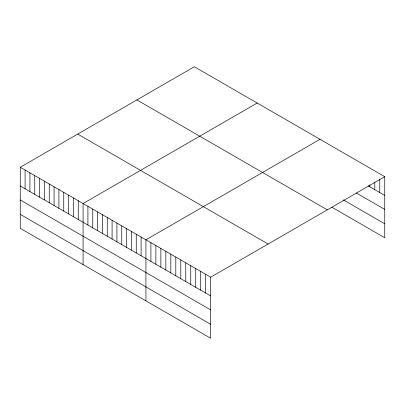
<?xml version="1.0" encoding="UTF-8"?>
<svg xmlns="http://www.w3.org/2000/svg" width="405" height="405" viewBox="0 0 405 405"><rect width="100%" height="100%" fill="white"/><g stroke="black" fill="none" stroke-linecap="round" stroke-linejoin="round"><path stroke-width="0.61" d="M20.25 167.255L210.666 277.192L210.666 338.251L20.25 228.314L20.25 167.255L194.334 66.749L384.75 176.686L384.75 237.745L331.958 207.269M257.17 103.027L83.086 203.533L83.086 264.592M320.006 139.305L145.927 239.811L145.927 300.875M210.666 277.192L384.75 176.686M368.317 185.935L384.75 195.423M356.365 193.003L384.75 209.39M343.415 199.913L384.75 223.778M136.885 99.913L327.301 209.851M77.699 134.085L268.115 244.023M20.25 185.991L210.666 295.928M20.25 199.959L210.666 309.896M20.25 214.351L210.666 324.283M379.768 179.43L379.768 192.547M374.792 182.179L374.792 189.672M369.811 184.923L369.811 186.801M205.689 274.317L205.689 293.053M200.708 271.441L200.708 290.177M195.726 268.566L195.726 287.302M190.745 265.69L190.745 284.432M185.768 262.815L185.768 281.556M180.787 259.939L180.787 278.68M175.805 257.064L175.805 275.805M170.824 254.188L170.824 272.93M165.847 251.313L165.847 270.054M160.866 248.437L160.866 267.178M155.885 245.562L155.885 264.303M150.908 242.686L150.908 261.427M141.092 237.021L141.092 255.763M136.257 234.232L136.257 252.968M131.423 231.442L131.423 250.179M126.593 228.648L126.593 247.389M121.758 225.858L121.758 244.6M116.924 223.069L116.924 241.805M112.089 220.279L112.089 239.016M107.254 217.485L107.254 236.226M102.424 214.696L102.424 233.437M97.59 211.906L97.59 230.642M92.755 209.117L92.755 227.853M87.92 206.322L87.92 225.064M78.256 200.743L78.256 219.48M73.421 197.954L73.421 216.69M68.587 195.159L68.587 213.901M63.752 192.37L63.752 211.111M58.917 189.581L58.917 208.317M54.088 186.791L54.088 205.527M49.253 183.997L49.253 202.738M44.418 181.207L44.418 199.948M39.584 178.418L39.584 197.154M34.749 175.628L34.749 194.365M29.919 172.834L29.919 191.575M25.085 170.044L25.085 188.786"/></g></svg>
